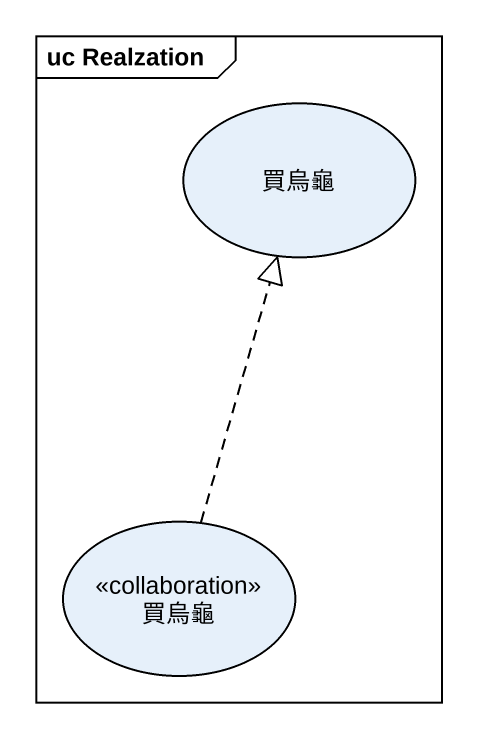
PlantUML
@startuml
mainframe uc Realzation
usecase 買烏龜
usecase "買烏龜" as 買烏龜_2 <<collaboration>>
買烏龜_2 .up.|> 買烏龜
@enduml
